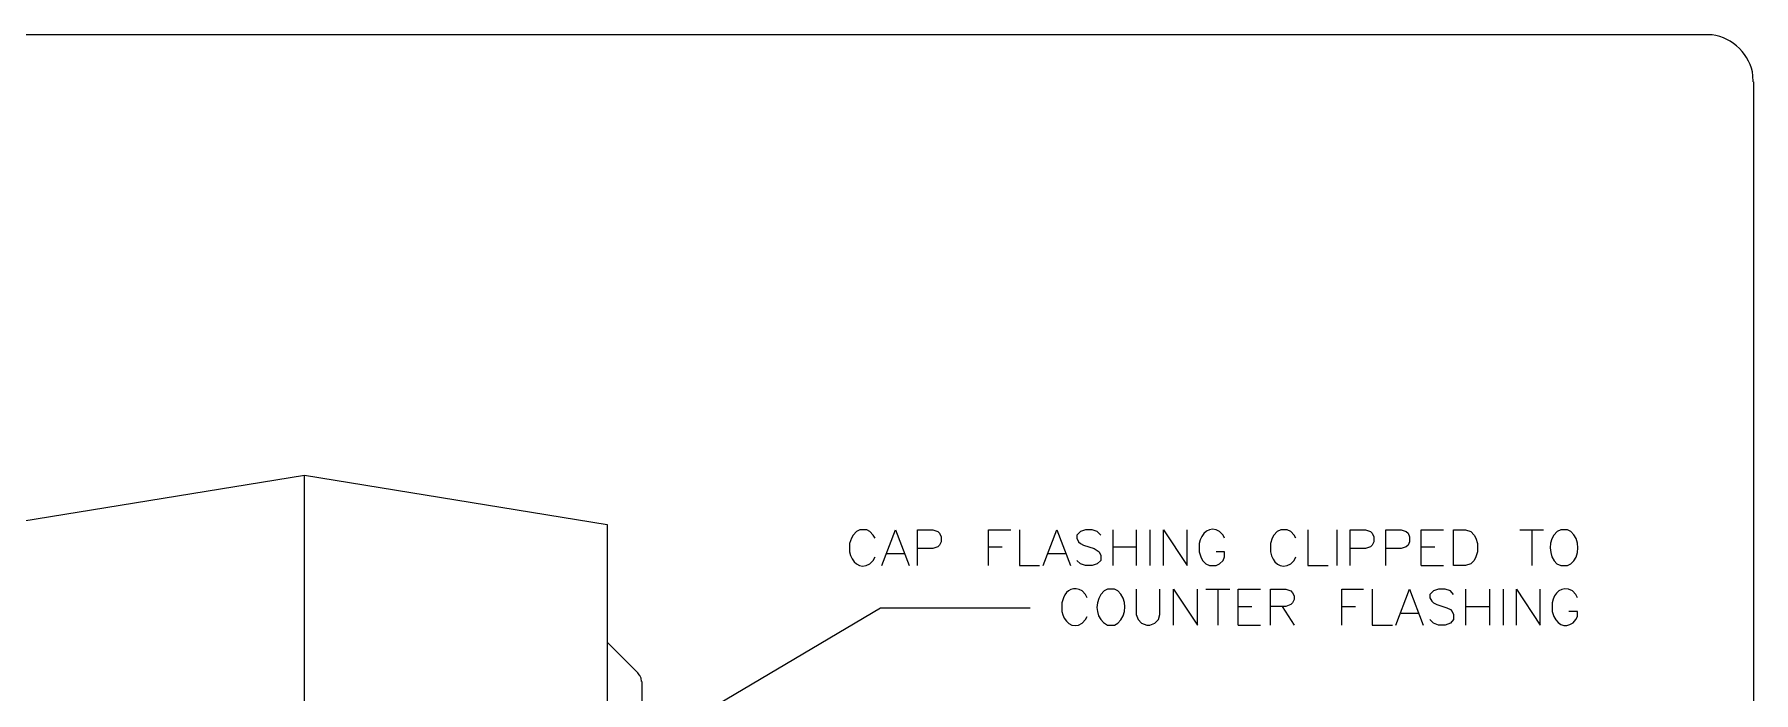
# Model space of a CAD drawing. Header units: millimetres. Extents: x 14 to 201, y 16 to 268.
# Drawn here: x 86.4 to 201.3, y 223.7 to 267.7 of the extents above; entities that cross this region are included whole.
import ezdxf

# ---------------------------------------------------------------- set-up
doc = ezdxf.new("R2010")
doc.units = ezdxf.units.MM
doc.layers.get('0').update_dxf_attribs({"linetype": 'CONTINUOUS'})

msp = doc.modelspace()

# ---------------------------------------------------------------- linework, layer by layer
at = {"color": 0}
for p, q in [((17.0174, 267.716), (198.121, 267.716)), ((198.521, 267.674), (198.121, 267.695)), ((201.273, 264.541), (201.253, 264.943)), ((201.296, 264.541), (201.296, 55.4136)), ((141.351, 234.464), (141.118, 234.231)), ((141.563, 234.59), (141.351, 234.464)), ((142.029, 234.59), (141.563, 234.59)), ((142.24, 234.464), (142.029, 234.59)), ((142.472, 234.231), (142.24, 234.464)), ((143.044, 232.198), (143.954, 234.59)), ((143.954, 234.59), (144.865, 232.198)), ((145.415, 232.198), (145.415, 234.59)), ((145.415, 234.59), (146.453, 234.59)), ((146.453, 234.59), (146.792, 234.464)), ((146.792, 234.464), (146.896, 234.357)), ((150.177, 232.198), (150.177, 234.59)), ((150.177, 234.59), (151.658, 234.59)), ((152.231, 234.59), (152.231, 232.198)), ((153.818, 232.198), (154.729, 234.59)), ((154.729, 234.59), (155.638, 232.198)), ((156.317, 234.464), (156.083, 234.231)), ((156.654, 234.59), (156.317, 234.464)), ((157.099, 234.59), (156.654, 234.59)), ((157.438, 234.464), (157.099, 234.59)), ((157.671, 234.231), (157.438, 234.464)), ((158.474, 234.59), (158.474, 232.198)), ((160.041, 234.59), (160.041, 232.198)), ((160.951, 234.59), (160.951, 232.198)), ((161.862, 232.198), (161.862, 234.59)), ((161.862, 234.59), (163.449, 232.198)), ((163.449, 232.198), (163.449, 234.59)), ((165.842, 234.231), (165.608, 234.464)), ((169.46, 234.464), (169.227, 234.231)), ((169.693, 234.59), (169.46, 234.464)), ((170.138, 234.59), (169.693, 234.59)), ((170.371, 234.464), (170.138, 234.59)), ((170.604, 234.231), (170.371, 234.464)), ((171.513, 234.59), (171.513, 232.198)), ((173.44, 234.59), (173.44, 232.198)), ((174.329, 232.198), (174.329, 234.59)), ((174.329, 234.59), (175.367, 234.59)), ((175.367, 234.59), (175.704, 234.464)), ((175.704, 234.464), (175.81, 234.357)), ((176.721, 232.198), (176.721, 234.59)), ((176.721, 234.59), (177.737, 234.59)), ((177.737, 234.59), (178.076, 234.464)), ((178.076, 234.464), (178.203, 234.357)), ((179.091, 232.198), (179.091, 234.59)), ((179.091, 234.59), (180.572, 234.59)), ((181.251, 232.198), (181.251, 234.59)), ((181.251, 234.59), (182.054, 234.59)), ((182.054, 234.59), (182.393, 234.464)), ((182.393, 234.464), (182.626, 234.231)), ((185.674, 234.59), (187.262, 234.59)), ((186.479, 234.59), (186.479, 232.198)), ((188.171, 234.464), (187.938, 234.231)), ((188.404, 234.59), (188.171, 234.464)), ((188.849, 234.59), (188.404, 234.59)), ((189.082, 234.464), (188.849, 234.59)), ((141.012, 234.018), (140.885, 233.679)), ((140.885, 233.679), (140.885, 233.109)), ((141.118, 234.231), (141.012, 234.018)), ((142.599, 234.018), (142.472, 234.231)), ((146.453, 233.342), (145.415, 233.342)), ((146.792, 233.446), (146.453, 233.342)), ((146.896, 233.553), (146.792, 233.446)), ((146.896, 234.357), (147.002, 234.124)), ((147.002, 233.785), (146.896, 233.553)), ((147.002, 234.124), (147.002, 233.785)), ((150.177, 233.446), (151.088, 233.446)), ((156.083, 234.231), (156.083, 234.018)), ((156.083, 234.018), (156.188, 233.785)), ((156.188, 233.785), (156.317, 233.679)), ((156.317, 233.679), (156.527, 233.553)), ((156.527, 233.553), (157.226, 233.342)), ((157.226, 233.342), (157.438, 233.214)), ((157.438, 233.214), (157.565, 233.109)), ((158.474, 233.446), (160.041, 233.446)), ((164.254, 233.679), (164.254, 233.109)), ((165.946, 234.018), (165.842, 234.231)), ((169.121, 234.018), (169.017, 233.679)), ((169.017, 233.679), (169.017, 233.109)), ((169.227, 234.231), (169.121, 234.018)), ((170.708, 234.018), (170.604, 234.231)), ((175.367, 233.342), (174.329, 233.342)), ((175.704, 233.446), (175.367, 233.342)), ((175.81, 233.553), (175.704, 233.446)), ((175.81, 234.357), (175.916, 234.124)), ((175.916, 233.785), (175.81, 233.553)), ((175.916, 234.124), (175.916, 233.785)), ((177.737, 233.342), (176.721, 233.342)), ((178.076, 233.446), (177.737, 233.342)), ((178.203, 233.553), (178.076, 233.446)), ((178.203, 234.357), (178.308, 234.124)), ((178.308, 233.785), (178.203, 233.553)), ((178.308, 234.124), (178.308, 233.785)), ((179.091, 233.446), (180.001, 233.446)), ((182.626, 234.231), (182.732, 234.018)), ((182.732, 234.018), (182.838, 233.679)), ((182.838, 233.679), (182.838, 233.109)), ((142.24, 232.304), (142.472, 232.537)), ((142.472, 232.537), (142.599, 232.77)), ((143.383, 233.003), (144.526, 233.003)), ((152.231, 232.198), (153.585, 232.198)), ((154.157, 233.003), (155.299, 233.003)), ((156.317, 232.304), (156.083, 232.537)), ((156.654, 232.198), (156.317, 232.304)), ((157.099, 232.198), (156.654, 232.198)), ((157.438, 232.304), (157.099, 232.198)), ((157.671, 232.537), (157.438, 232.304)), ((157.565, 233.109), (157.671, 232.876)), ((157.671, 232.876), (157.671, 232.537)), ((164.254, 233.109), (164.358, 232.77)), ((164.358, 232.77), (164.465, 232.537)), ((164.465, 232.537), (164.697, 232.304)), ((164.697, 232.304), (164.931, 232.198)), ((164.931, 232.198), (165.376, 232.198)), ((165.946, 233.109), (165.376, 233.109)), ((165.376, 232.198), (165.608, 232.304)), ((165.608, 232.304), (165.842, 232.537)), ((165.842, 232.537), (165.946, 232.77)), ((165.946, 232.77), (165.946, 233.109)), ((170.371, 232.304), (170.604, 232.537)), ((170.604, 232.537), (170.708, 232.77)), ((171.513, 232.198), (172.868, 232.198)), ((179.091, 232.198), (180.572, 232.198)), ((182.054, 232.198), (181.251, 232.198)), ((182.393, 232.304), (182.054, 232.198)), ((182.626, 232.537), (182.393, 232.304)), ((182.732, 232.77), (182.626, 232.537)), ((182.838, 233.109), (182.732, 232.77)), ((188.404, 232.198), (188.849, 232.198)), ((188.849, 232.198), (189.082, 232.304)), ((155.172, 230.039), (155.067, 229.701)), ((156.654, 230.271), (156.421, 230.504)), ((156.76, 230.039), (156.654, 230.271)), ((157.904, 230.504), (157.671, 230.271)), ((158.115, 230.61), (157.904, 230.504)), ((158.581, 230.61), (158.115, 230.61)), ((158.813, 230.504), (158.581, 230.61)), ((160.041, 230.61), (160.041, 228.917)), ((161.629, 228.917), (161.629, 230.61)), ((162.538, 228.22), (162.538, 230.61)), ((162.538, 230.61), (164.126, 228.22)), ((164.126, 228.22), (164.126, 230.61)), ((164.697, 230.61), (166.285, 230.61)), ((165.503, 230.61), (165.503, 228.22)), ((166.857, 228.22), (166.857, 230.61)), ((166.857, 230.61), (168.338, 230.61)), ((169.017, 228.22), (169.017, 230.61)), ((169.017, 230.61), (170.032, 230.61)), ((170.032, 230.61), (170.371, 230.504)), ((170.371, 230.504), (170.476, 230.378)), ((170.476, 230.378), (170.604, 230.167)), ((170.604, 229.934), (170.476, 229.701)), ((170.604, 230.167), (170.604, 229.934)), ((173.779, 228.22), (173.779, 230.61)), ((173.779, 230.61), (175.238, 230.61)), ((175.81, 230.61), (175.81, 228.22)), ((177.397, 228.22), (178.308, 230.61)), ((178.308, 230.61), (179.218, 228.22)), ((179.896, 230.504), (179.663, 230.271)), ((179.663, 230.271), (179.663, 230.039)), ((179.663, 230.039), (179.79, 229.807)), ((179.79, 229.807), (179.896, 229.701)), ((180.233, 230.61), (179.896, 230.504)), ((180.679, 230.61), (180.233, 230.61)), ((181.038, 230.504), (180.679, 230.61)), ((181.251, 230.271), (181.038, 230.504)), ((182.054, 230.61), (182.054, 228.22)), ((183.642, 230.61), (183.642, 228.22)), ((184.553, 230.61), (184.553, 228.22)), ((185.441, 228.22), (185.441, 230.61)), ((185.441, 230.61), (187.029, 228.22)), ((187.029, 228.22), (187.029, 230.61)), ((189.421, 230.271), (189.188, 230.504)), ((189.526, 230.039), (189.421, 230.271)), ((107.527, 208.428), (142.959, 229.362)), ((142.959, 229.362), (152.95, 229.362)), ((155.067, 229.701), (155.067, 229.129)), ((156.654, 228.579), (156.76, 228.79)), ((160.041, 228.917), (160.168, 228.579)), ((161.522, 228.579), (161.629, 228.917)), ((166.857, 229.468), (167.767, 229.468)), ((170.032, 229.468), (169.017, 229.468)), ((169.799, 229.468), (170.604, 228.22)), ((170.371, 229.595), (170.032, 229.468)), ((170.476, 229.701), (170.371, 229.595)), ((173.779, 229.468), (174.688, 229.468)), ((177.737, 229.023), (178.879, 229.023)), ((179.896, 229.701), (180.129, 229.595)), ((180.129, 229.595), (180.806, 229.362)), ((180.806, 229.362), (181.038, 229.256)), ((181.038, 229.256), (181.144, 229.129)), ((181.144, 229.129), (181.251, 228.917)), ((181.251, 228.917), (181.251, 228.579)), ((182.054, 229.468), (183.642, 229.468)), ((187.833, 229.701), (187.833, 229.129)), ((187.833, 229.129), (187.938, 228.79)), ((189.526, 229.129), (188.955, 229.129)), ((189.421, 228.579), (189.526, 228.79)), ((189.526, 228.79), (189.526, 229.129)), ((156.421, 228.346), (156.654, 228.579)), ((158.115, 228.22), (158.581, 228.22)), ((158.581, 228.22), (158.813, 228.346)), ((160.168, 228.579), (160.401, 228.346)), ((160.401, 228.346), (160.74, 228.22)), ((160.74, 228.22), (160.951, 228.22)), ((160.951, 228.22), (161.29, 228.346)), ((161.29, 228.346), (161.522, 228.579)), ((166.857, 228.22), (168.338, 228.22)), ((175.81, 228.22), (177.165, 228.22)), ((179.896, 228.346), (179.663, 228.579)), ((180.233, 228.22), (179.896, 228.346)), ((180.679, 228.22), (180.233, 228.22)), ((181.038, 228.346), (180.679, 228.22)), ((181.251, 228.579), (181.038, 228.346))]:
    msp.add_line(p, q, dxfattribs=at)
at = {"color": 252}
for p, q in [((84.624, 235.013), (104.458, 238.252)), ((104.458, 206.608), (104.458, 238.252)), ((104.458, 238.252), (124.693, 234.95)), ((124.693, 234.95), (124.693, 203.306)), ((124.693, 227.076), (126.767, 225.002)), ((126.873, 224.853), (126.746, 225.002)), ((126.957, 224.663), (126.873, 224.853)), ((126.979, 224.451), (126.957, 224.663)), ((127, 224.451), (127, 192.786))]:
    msp.add_line(p, q, dxfattribs=at)
at = {"color": 0}
for points in [[(201.253, 264.943), (201.096, 266.328), (199.908, 267.517), (198.521, 267.674)], [(165.608, 234.464), (164.977, 234.927), (164.346, 234.327), (164.254, 233.679)], [(189.082, 232.304), (189.694, 232.752), (189.712, 234.018), (189.082, 234.464)], [(187.938, 234.231), (187.53, 233.644), (187.656, 232.4), (188.404, 232.198)], [(140.885, 233.109), (141.038, 232.457), (141.53, 231.88), (142.24, 232.304)], [(169.017, 233.109), (169.136, 232.4), (169.672, 231.914), (170.371, 232.304)], [(156.421, 230.504), (155.896, 230.816), (155.39, 230.584), (155.172, 230.039)], [(157.671, 230.271), (157.225, 229.549), (157.365, 228.593), (158.115, 228.22)], [(158.813, 228.346), (159.453, 228.884), (159.429, 229.971), (158.813, 230.504)], [(189.188, 230.504), (188.47, 230.911), (187.966, 230.375), (187.833, 229.701)], [(155.067, 229.129), (155.174, 228.512), (155.774, 227.867), (156.421, 228.346)], [(187.938, 228.79), (188.272, 228.108), (188.921, 227.943), (189.421, 228.579)]]:
    msp.add_open_spline(points, degree=3, dxfattribs=at)

doc.saveas('drawing.dxf')
